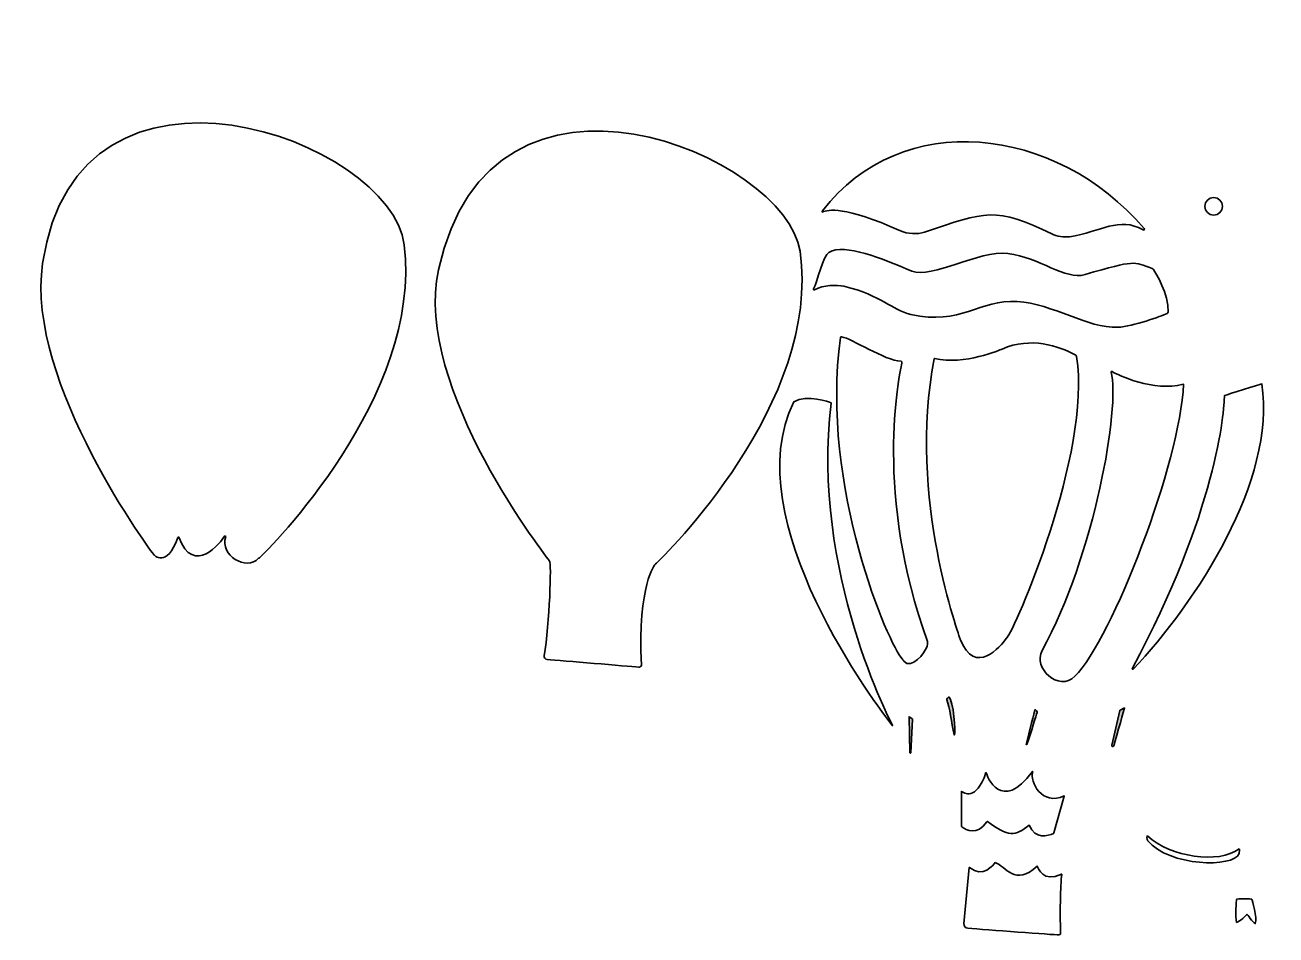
# Model space of a CAD drawing. Header units: centimetres. Extents: x -4.7 to 18.6, y -15.5 to 1.4.
import ezdxf

# ---------------------------------------------------------------- set-up
doc = ezdxf.new("R2010")
doc.units = ezdxf.units.CM
doc.header["$MEASUREMENT"] = 0
doc.layers.add('Layer 1', color=7, linetype='Continuous', lineweight=0)

msp = doc.modelspace()

# ---------------------------------------------------------------- hatches: boundary and pattern name
at = {"layer": 'Layer 1', "transparency": 33554687}
h = msp.add_hatch(color=163, dxfattribs=at)
h.dxf.hatch_style = 2
edge = h.paths.add_edge_path()
edge.add_spline(control_points=[(12.51, -11.11), (12.513, -11.107), (12.516, -11.11), (12.52, -11.112), (12.6, -11.17), (12.643, -11.78), (12.621, -11.812), (12.617, -11.818), (12.612, -11.82), (12.611, -11.814), (12.565, -11.586), (12.534, -11.301), (12.478, -11.164), (12.474, -11.153), (12.478, -11.141), (12.487, -11.133), (12.487, -11.133), (12.51, -11.11), (12.51, -11.11)], knot_values=[0, 0, 0, 0, 1, 1, 1, 2, 2, 2, 3, 3, 3, 4, 4, 4, 5, 5, 5, 6, 6, 6, 6], degree=3, periodic=0)
h = msp.add_hatch(color=163, dxfattribs=at)
h.dxf.hatch_style = 2
edge = h.paths.add_edge_path()
edge.add_spline(control_points=[(14.125, -11.346), (14.122, -11.343), (14.116, -11.344), (14.115, -11.349), (14.105, -11.383), (14.014, -11.747), (13.954, -11.991), (13.952, -12), (13.966, -12.004), (13.969, -11.995), (14.041, -11.77), (14.144, -11.444), (14.156, -11.4), (14.159, -11.389), (14.156, -11.377), (14.148, -11.369), (14.148, -11.369), (14.125, -11.346), (14.125, -11.346)], knot_values=[0, 0, 0, 0, 1, 1, 1, 2, 2, 2, 3, 3, 3, 4, 4, 4, 5, 5, 5, 6, 6, 6, 6], degree=3, periodic=0)
h = msp.add_hatch(color=163, dxfattribs=at)
h.dxf.hatch_style = 2
edge = h.paths.add_edge_path()
edge.add_spline(control_points=[(15.781, -11.314), (15.782, -11.313), (15.784, -11.314), (15.783, -11.315), (15.783, -11.315), (15.644, -11.809), (15.583, -12.018), (15.576, -12.04), (15.543, -12.032), (15.547, -12.009), (15.547, -12.009), (15.696, -11.359), (15.696, -11.359), (15.697, -11.356), (15.699, -11.354), (15.702, -11.352), (15.702, -11.352), (15.781, -11.314), (15.781, -11.314)], knot_values=[0, 0, 0, 0, 1, 1, 1, 2, 2, 2, 3, 3, 3, 4, 4, 4, 5, 5, 5, 6, 6, 6, 6], degree=3, periodic=0)
h = msp.add_hatch(color=163, dxfattribs=at)
h.dxf.hatch_style = 2
edge = h.paths.add_edge_path()
edge.add_spline(control_points=[(11.776, -11.479), (11.776, -11.479), (11.792, -12.148), (11.792, -12.148), (11.792, -12.16), (11.81, -12.16), (11.81, -12.148), (11.81, -12.148), (11.841, -11.522), (11.841, -11.522), (11.841, -11.522), (11.841, -11.522), (11.841, -11.521), (11.838, -11.517), (11.784, -11.482), (11.777, -11.478), (11.777, -11.478), (11.776, -11.478), (11.776, -11.479)], knot_values=[0, 0, 0, 0, 1, 1, 1, 2, 2, 2, 3, 3, 3, 4, 4, 4, 5, 5, 5, 6, 6, 6, 6], degree=3, periodic=0)

# ---------------------------------------------------------------- linework, layer by layer
at = {"layer": 'Layer 1', "color": 1, "lineweight": 35}
msp.add_circle((17.443, -1.976), 0.163, dxfattribs=at)
at = {"layer": 'Layer 1', "color": 83, "lineweight": 35}
msp.add_open_spline([(-2.278, -8.462), (-2.278, -8.462), (-4.674, -5.266), (-4.347, -3.041), (-3.694, 1.4), (2.141, -0.733), (2.38, -2.693), (2.726, -5.521), (-0.161, -8.376), (-0.313, -8.521), (-0.317, -8.525), (-0.324, -8.523), (-0.328, -8.527), (-0.559, -8.767), (-1.052, -8.481), (-0.939, -8.121), (-0.937, -8.115), (-0.962, -8.108), (-0.964, -8.114), (-1.016, -8.222), (-1.538, -8.876), (-1.811, -8.135), (-1.813, -8.13), (-1.827, -8.135), (-1.83, -8.141), (-2.039, -8.723), (-2.278, -8.462), (-2.278, -8.462)], degree=3, knots=[0, 0, 0, 0, 1, 1, 1, 2, 2, 2, 3, 3, 3, 4, 4, 4, 5, 5, 5, 6, 6, 6, 7, 7, 7, 8, 8, 8, 9, 9, 9, 9], dxfattribs=at)
at = {"layer": 'Layer 1', "color": 1, "lineweight": 35}
for points, knots in [([(5.087, -8.579), (5.087, -8.579), (2.54, -5.356), (3.019, -3.158), (4.002, 1.352), (9.494, -1.048), (9.746, -2.81), (10.149, -5.631), (7.204, -8.494), (7.053, -8.639), (7.05, -8.641), (6.723, -9.011), (6.794, -10.517), (6.795, -10.54), (6.771, -10.556), (6.748, -10.554), (6.513, -10.535), (5.325, -10.434), (5.042, -10.41), (5.009, -10.407), (4.981, -10.377), (4.986, -10.344), (5.09, -9.73), (5.121, -8.61), (5.087, -8.579)], [0, 0, 0, 0, 1, 1, 1, 2, 2, 2, 3, 3, 3, 4, 4, 4, 5, 5, 5, 6, 6, 6, 7, 7, 7, 8, 8, 8, 8]), ([(16.13, -2.414), (16.145, -2.423), (16.161, -2.404), (16.15, -2.39), (14.501, -0.454), (11.623, -0.15), (10.165, -2.059), (10.159, -2.067), (10.151, -2.084), (10.161, -2.081), (10.273, -2.044), (10.555, -1.951), (11.616, -2.434), (11.736, -2.489), (11.937, -2.499), (12.062, -2.457), (13.21, -2.073), (13.378, -1.971), (14.434, -2.49), (14.519, -2.531), (14.664, -2.556), (14.758, -2.541), (15.354, -2.45), (15.678, -2.156), (16.13, -2.414)], [0, 0, 0, 0, 1, 1, 1, 2, 2, 2, 3, 3, 3, 4, 4, 4, 5, 5, 5, 6, 6, 6, 7, 7, 7, 8, 8, 8, 8]), ([(10.499, -4.416), (10.5, -4.406), (10.509, -4.404), (10.519, -4.405), (10.708, -4.431), (11.322, -4.849), (11.626, -4.86), (11.64, -4.861), (11.646, -4.881), (11.643, -4.895), (11.585, -5.147), (11.126, -7.359), (12.119, -10.075), (12.125, -10.089), (12.111, -10.169), (12.105, -10.183), (12.066, -10.277), (11.822, -10.619), (11.677, -10.441), (11.674, -10.437), (11.648, -10.401), (11.648, -10.401), (11.409, -10.161), (10.113, -7.209), (10.499, -4.416)], [0, 0, 0, 0, 1, 1, 1, 2, 2, 2, 3, 3, 3, 4, 4, 4, 5, 5, 5, 6, 6, 6, 7, 7, 7, 8, 8, 8, 8]), ([(15.551, -5.052), (15.543, -5.048), (15.53, -5.053), (15.533, -5.062), (15.708, -5.696), (15.229, -8.461), (14.25, -10.246), (14.072, -10.571), (14.563, -11.021), (14.859, -10.725), (15.556, -10.029), (16.819, -6.741), (16.882, -5.289), (16.882, -5.288), (16.88, -5.284), (16.877, -5.285), (16.323, -5.439), (15.663, -5.111), (15.551, -5.052)], [0, 0, 0, 0, 1, 1, 1, 2, 2, 2, 3, 3, 3, 4, 4, 4, 5, 5, 5, 6, 6, 6, 6]), ([(12.51, -11.11), (12.513, -11.107), (12.516, -11.11), (12.52, -11.112), (12.6, -11.17), (12.643, -11.78), (12.621, -11.812), (12.617, -11.818), (12.612, -11.82), (12.611, -11.814), (12.565, -11.586), (12.534, -11.301), (12.478, -11.164), (12.474, -11.153), (12.478, -11.141), (12.487, -11.133), (12.487, -11.133), (12.51, -11.11), (12.51, -11.11)], [0, 0, 0, 0, 1, 1, 1, 2, 2, 2, 3, 3, 3, 4, 4, 4, 5, 5, 5, 6, 6, 6, 6]), ([(14.125, -11.346), (14.122, -11.343), (14.116, -11.344), (14.115, -11.349), (14.105, -11.383), (14.014, -11.747), (13.954, -11.991), (13.952, -12), (13.966, -12.004), (13.969, -11.995), (14.041, -11.77), (14.144, -11.444), (14.156, -11.4), (14.159, -11.389), (14.156, -11.377), (14.148, -11.369), (14.148, -11.369), (14.125, -11.346), (14.125, -11.346)], [0, 0, 0, 0, 1, 1, 1, 2, 2, 2, 3, 3, 3, 4, 4, 4, 5, 5, 5, 6, 6, 6, 6]), ([(15.781, -11.314), (15.782, -11.313), (15.784, -11.314), (15.783, -11.315), (15.783, -11.315), (15.644, -11.809), (15.583, -12.018), (15.576, -12.04), (15.543, -12.032), (15.547, -12.009), (15.547, -12.009), (15.696, -11.359), (15.696, -11.359), (15.697, -11.356), (15.699, -11.354), (15.702, -11.352), (15.702, -11.352), (15.781, -11.314), (15.781, -11.314)], [0, 0, 0, 0, 1, 1, 1, 2, 2, 2, 3, 3, 3, 4, 4, 4, 5, 5, 5, 6, 6, 6, 6]), ([(11.776, -11.479), (11.776, -11.479), (11.792, -12.148), (11.792, -12.148), (11.792, -12.16), (11.81, -12.16), (11.81, -12.148), (11.81, -12.148), (11.841, -11.522), (11.841, -11.522), (11.841, -11.522), (11.841, -11.522), (11.841, -11.521), (11.838, -11.517), (11.784, -11.482), (11.777, -11.478), (11.777, -11.478), (11.776, -11.478), (11.776, -11.479)], [0, 0, 0, 0, 1, 1, 1, 2, 2, 2, 3, 3, 3, 4, 4, 4, 5, 5, 5, 6, 6, 6, 6]), ([(12.748, -12.868), (12.748, -12.868), (12.748, -13.502), (12.748, -13.502), (12.748, -13.511), (12.752, -13.52), (12.759, -13.527), (12.836, -13.594), (13.04, -13.697), (13.222, -13.431), (13.224, -13.428), (13.229, -13.427), (13.232, -13.43), (13.619, -13.712), (13.749, -13.712), (14.009, -13.494), (14.01, -13.494), (14.011, -13.494), (14.012, -13.495), (14.119, -13.777), (14.358, -13.691), (14.462, -13.65), (14.465, -13.648), (14.468, -13.645), (14.469, -13.641), (14.469, -13.641), (14.663, -12.953), (14.663, -12.953), (14.663, -12.952), (14.662, -12.951), (14.661, -12.952), (14.25, -13.143), (14.012, -12.691), (14.076, -12.499), (14.076, -12.497), (14.074, -12.496), (14.072, -12.498), (13.489, -13.286), (13.226, -12.574), (13.206, -12.518), (13.205, -12.518), (13.205, -12.518), (13.204, -12.518), (13.022, -13.061), (12.784, -12.892), (12.752, -12.866), (12.75, -12.865), (12.748, -12.866), (12.748, -12.868)], [0, 0, 0, 0, 1, 1, 1, 2, 2, 2, 3, 3, 3, 4, 4, 4, 5, 5, 5, 6, 6, 6, 7, 7, 7, 8, 8, 8, 9, 9, 9, 10, 10, 10, 11, 11, 11, 12, 12, 12, 13, 13, 13, 14, 14, 14, 15, 15, 15, 16, 16, 16, 16]), ([(17.914, -13.939), (17.936, -13.922), (17.919, -14.012), (17.914, -14.026), (17.822, -14.294), (16.608, -14.265), (16.216, -13.786), (16.204, -13.772), (16.188, -13.673), (16.216, -13.699), (16.63, -14.091), (17.544, -14.222), (17.914, -13.939)], [0, 0, 0, 0, 1, 1, 1, 2, 2, 2, 3, 3, 3, 4, 4, 4, 4]), ([(17.868, -14.883), (17.868, -14.883), (17.835, -15.205), (17.868, -15.305), (17.869, -15.305), (17.869, -15.306), (17.87, -15.306), (17.926, -15.294), (18.048, -15.171), (18.063, -15.156), (18.064, -15.156), (18.065, -15.156), (18.066, -15.157), (18.066, -15.157), (18.165, -15.302), (18.216, -15.328), (18.216, -15.328), (18.216, -15.328), (18.216, -15.328), (18.259, -15.223), (18.152, -14.879), (18.152, -14.879), (18.152, -14.875), (18.148, -14.872), (18.144, -14.872), (18.144, -14.872), (17.944, -14.858), (17.88, -14.872), (17.876, -14.873), (17.868, -14.877), (17.868, -14.883)], [0, 0, 0, 0, 1, 1, 1, 2, 2, 2, 3, 3, 3, 4, 4, 4, 5, 5, 5, 6, 6, 6, 7, 7, 7, 8, 8, 8, 9, 9, 9, 10, 10, 10, 10])]:
    msp.add_open_spline(points, degree=3, knots=knots, dxfattribs=at)
at = {"layer": 'Layer 1', "color": 163, "lineweight": 35}
for points, knots in [([(10.281, -2.833), (10.586, -2.658), (11.258, -2.947), (11.827, -3.181), (12.197, -3.333), (13.067, -2.789), (13.612, -2.854), (14.209, -2.926), (14.678, -3.355), (15.049, -3.246), (15.997, -2.967), (15.943, -3.005), (16.295, -3.132), (16.306, -3.135), (16.315, -3.142), (16.321, -3.152), (16.372, -3.228), (16.604, -3.598), (16.595, -3.942), (16.595, -3.956), (16.586, -3.968), (16.574, -3.973), (16.464, -4.016), (15.951, -4.215), (15.658, -4.226), (15.092, -4.248), (14.454, -3.789), (13.786, -3.747), (13.089, -3.703), (12.732, -4.204), (11.805, -3.986), (11.435, -3.899), (11.282, -3.638), (10.564, -3.464), (10.424, -3.43), (10.186, -3.44), (10.013, -3.53), (10.002, -3.535), (9.991, -3.524), (9.997, -3.513), (10.072, -3.375), (10.178, -2.891), (10.281, -2.833)], [0, 0, 0, 0, 1, 1, 1, 2, 2, 2, 3, 3, 3, 4, 4, 4, 5, 5, 5, 6, 6, 6, 7, 7, 7, 8, 8, 8, 9, 9, 9, 10, 10, 10, 11, 11, 11, 12, 12, 12, 13, 13, 13, 14, 14, 14, 14]), ([(13.378, -14.192), (13.572, -14.26), (13.746, -14.645), (14.156, -14.26), (14.157, -14.258), (14.16, -14.259), (14.16, -14.261), (14.172, -14.298), (14.27, -14.569), (14.613, -14.411), (14.614, -14.41), (14.616, -14.411), (14.616, -14.413), (14.611, -14.448), (14.575, -14.723), (14.594, -15.51), (14.594, -15.527), (14.581, -15.54), (14.564, -15.54), (14.449, -15.534), (13.204, -15.441), (12.87, -15.416), (12.825, -15.413), (12.791, -15.373), (12.796, -15.328), (12.796, -15.328), (12.896, -14.282), (12.896, -14.282), (12.896, -14.281), (12.898, -14.28), (12.899, -14.281), (13.147, -14.504), (13.354, -14.222), (13.374, -14.193), (13.375, -14.192), (13.377, -14.192), (13.378, -14.192)], [0, 0, 0, 0, 1, 1, 1, 2, 2, 2, 3, 3, 3, 4, 4, 4, 5, 5, 5, 6, 6, 6, 7, 7, 7, 8, 8, 8, 9, 9, 9, 10, 10, 10, 11, 11, 11, 12, 12, 12, 12])]:
    msp.add_open_spline(points, degree=3, knots=knots, dxfattribs=at)
at = {"layer": 'Layer 1', "color": 223, "lineweight": 35}
msp.add_open_spline([(12.25, -4.806), (12.245, -4.805), (12.243, -4.811), (12.242, -4.817), (11.74, -7.398), (12.726, -10.028), (12.727, -10.032), (13.004, -10.741), (13.482, -10.163), (13.588, -10.014), (13.59, -10.011), (13.59, -10.009), (13.592, -10.007), (13.721, -9.902), (15.18, -6.571), (14.89, -4.771), (14.888, -4.761), (14.882, -4.744), (14.867, -4.737), (14.554, -4.58), (14.048, -4.394), (13.504, -4.633), (13.475, -4.646), (12.807, -4.938), (12.25, -4.806)], degree=3, knots=[0, 0, 0, 0, 1, 1, 1, 2, 2, 2, 3, 3, 3, 4, 4, 4, 5, 5, 5, 6, 6, 6, 7, 7, 7, 8, 8, 8, 8], dxfattribs=at)
at = {"layer": 'Layer 1', "color": 107, "lineweight": 35}
for points in [[(17.642, -5.5), (17.642, -5.498), (17.645, -5.497), (17.647, -5.496), (17.701, -5.479), (18.303, -5.289), (18.338, -5.28), (18.339, -5.28), (18.34, -5.281), (18.34, -5.281), (18.602, -7.086), (17.121, -9.351), (15.942, -10.591), (15.939, -10.594), (15.92, -10.593), (15.924, -10.584), (17.492, -7.677), (17.644, -5.78), (17.642, -5.5)], [(10.325, -5.635), (10.327, -5.635), (10.328, -5.637), (10.328, -5.639), (9.936, -8.771), (11.469, -11.64), (11.469, -11.64), (11.469, -11.64), (11.466, -11.646), (11.463, -11.643), (11.215, -11.324), (8.53, -7.795), (9.632, -5.616), (9.632, -5.615), (9.632, -5.614), (9.633, -5.613), (9.879, -5.466), (10.289, -5.621), (10.325, -5.635)]]:
    msp.add_open_spline(points, degree=3, knots=[0, 0, 0, 0, 1, 1, 1, 2, 2, 2, 3, 3, 3, 4, 4, 4, 5, 5, 5, 6, 6, 6, 6], dxfattribs=at)

doc.saveas('drawing.dxf')
